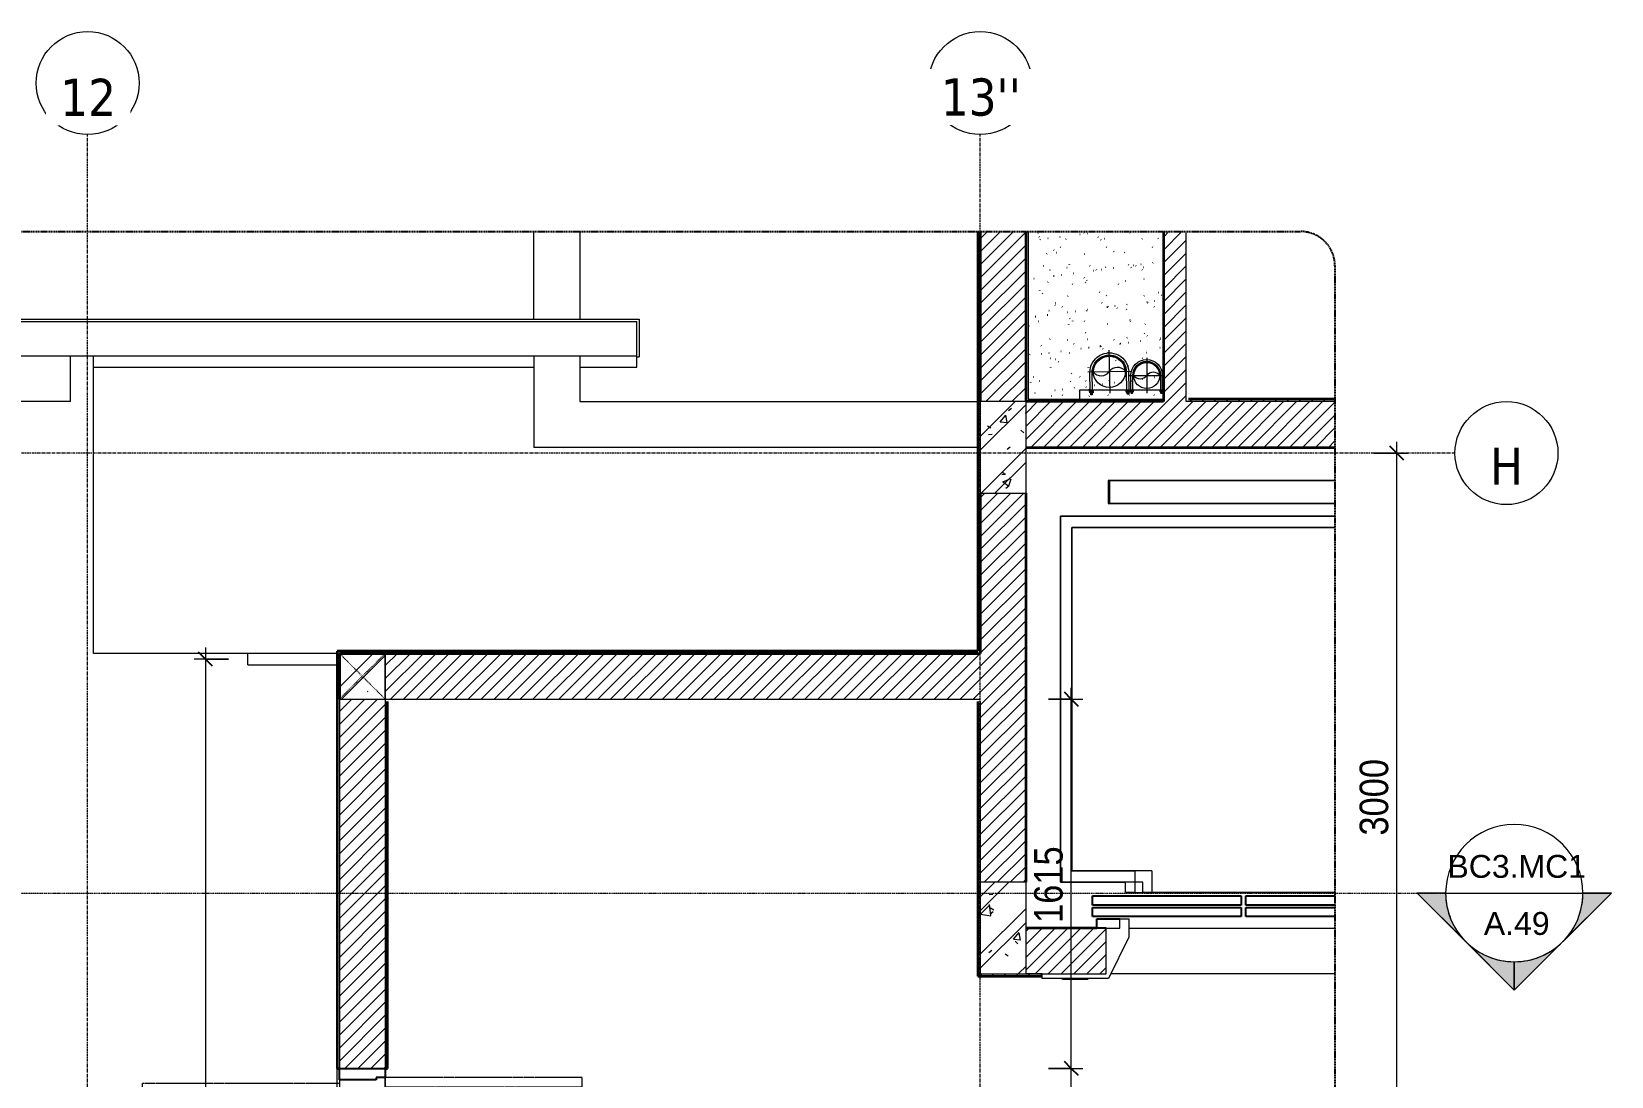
# Model space of a CAD drawing. Header units: millimetres. Extents: x 46644 to 147176, y -1287 to 53383.
# Drawn here: x 106707 to 113609, y 48714 to 53279 of the extents above; entities that cross this region are included whole.
import ezdxf

# ---------------------------------------------------------------- set-up
doc = ezdxf.new("R2010")
doc.units = ezdxf.units.MM
for name, pattern in [('Dash', [6, 3, -3]), ('Dash - Tight', [4.5, 3, -1.5]), ('Dash Dot 3_16_', [7.9375, 4.7625, -1.5875, 0, -1.5875]), ('Grid Line', [22.225, 12.7, -3.175, 3.175, -3.175]), ('Hidden', [7.14375, 4.7625, -2.38125]), ('IMPORT-CENTER _3_', [10.16, 6.35, -1.27, 1.27, -1.27])]:
    doc.linetypes.add(name, pattern=pattern)
for name, color, linetype, lineweight in [('0-3', 130, 'Continuous', 5), ('A-ANNO-DIMS', 211, 'Continuous', 9), ('A-ANNO-DIMS-50', 211, 'Continuous', 9), ('A-CLNG-PATT-1', 13, 'Continuous', 25), ('A-DETL-GENF-1', 92, 'Dash - Tight', 18), ('A-DETL-GENF-2', 92, 'Hidden', 25), ('A-DOOR', 31, 'Continuous', 18), ('A-DOOR-1', 31, 'Continuous', 25), ('A-DOOR-FRAM', 31, 'Continuous', 25), ('A-FLOR', 192, 'Continuous', 18), ('A-FLOR-HRAL', 11, 'Continuous', 18), ('A-WALL', 113, 'Continuous', 18), ('A-WALL-3', 113, 'Continuous', 35), ('A-WALL-PATT-3', 111, 'Continuous', 18), ('G-ANNO-SYMB', 111, 'Continuous', 9), ('G-ANNO-SYMB-1', 111, 'Dash Dot 3_16_', 18), ('G-IMPT', 8, 'Continuous', 18), ('G-IMPT-2', 8, 'IMPORT-CENTER _3_', 18), ('I-WALL-3', 2, 'Continuous', 35), ('M-EQPM', 50, 'Continuous', 18), ('S-COLS', 52, 'Continuous', 18), ('S-COLS-1', 9, 'Continuous', 18), ('S-COLS-2', 52, 'Dash', 18), ('S-COLS-3', 52, 'Continuous', 35), ('S-COLS-HDLN', 52, 'Dash', 18), ('S-GRID-1', 1, 'Grid Line', 9), ('S-GRID-IDEN', 1, 'Continuous', 9)]:
    doc.layers.add(name, color=color, linetype=linetype, lineweight=lineweight)
doc.styles.add('Arial_4', font='arial.ttf', dxfattribs={"height": 100})
doc.styles.add('Tahoma_B', font='tahomabd.ttf', dxfattribs={"height": 162.5})
doc.styles.add('UTM Avo', font='', dxfattribs={"width": 0.9, "height": 125})
doc.styles.get('UTM Avo').set_extended_font_data('UTM Avo')
doc.dimstyles.new('1_Dim_chi_tiet_2_5', dxfattribs={"dimscale": 304.8, "dimtxt": 124.912619, "dimasz": 0.19685, "dimexe": 0.164042, "dimexo": 0.0625, "dimgap": 0.016404, "dimtad": 1, "dimdec": 0, "dimrnd": 5, "dimzin": 0, "dimdsep": 46, "dimtxsty": 'UTM Avo', "dimblk1": 'OBLIQUE', "dimblk2": 'OBLIQUE', "dimsah": 1, "dimcen": 0.09, "dimdle": 0.164042, "dimazin": 0, "dimtfac": 1, "dimtdec": 4, "dimtix": 1, "dimtmove": 0, "dimatfit": 3, "dimfxl": 0.328084, "dimfxlon": 1, "dimtvp": 1, "dimtolj": 1, "dimtzin": 0, "dimarcsym": 2})
pattern_1 = [(45, (0, 0), (-125.72359, 125.72359), []), (45, (0, 190.5), (-125.72359, 125.72359), [])]
pattern_2 = [(50, (0, 0), (364.3679, -31.8783), [38.1, -419.1]), (355, (0, 0), (-70.4859, 382.1133), [30.48, -335.28]), (100.451, (30.36, -2.66), (293.885, 350.2334), [32.38, -356.18]), (46.184, (0, 101.6), (542.1585, -84.0858), [57.15, -628.65]), (96.636, (45.2, 94.6), (474.805, 494.8554), [48.57, -534.27]), (351.184, (0, 101.6), (474.8102, 494.85), [45.72, -502.92]), (21, (50.8, 76.2), (303.2285, -204.53046), [38.1, -419.1]), (326, (50.8, 76.2), (123.6039, 368.376), [30.48, -335.28]), (71.451, (76.07, 59.16), (426.8341, 163.8427), [32.38, -356.18]), (37.5, (0, 0), (6.17665, 169.11015), [16.764, -314.452, 16.764, -323.596, -336.55]), (37.5, (0, 0), (6.17665, 169.11015), [-671.576, 16.764, -319.786]), (7.5, (0, 0), (133.63888, 200.3615), [16.764, -177.292, 16.764, -306.832, -128.27]), (7.5, (0, 0), (133.63888, 200.3615), [-517.652, 16.764, -111.506]), (327.5, (-113.28, 0), (271.18182, -11.45836), [16.764, -110.236, 16.764, -379.476, -525.78]), (327.5, (-113.28, 0), (271.18182, -11.45836), [-523.24, 16.764, -509.016]), (317.5, (-164.08, 0), (296.2585, 50.85285), [16.764, -148.336, 16.764, -246.38, -373.38]), (317.5, (-164.08, 0), (296.2585, 50.85285), [-428.244, 16.764, -356.616])]
pattern_3 = [(45, (-1201.043, 0), (-28.284271, 28.284271), [])]
pattern_4 = [(45, (-1201.043, 0), (-26.516504, 26.516504), [])]
pattern_5 = [(50, (-1201.04, 0), (364.3679, -31.8783), [38.1, -419.1]), (355, (-1201.04, 0), (-70.4859, 382.1133), [30.48, -335.28]), (100.451, (-1170.68, -2.66), (293.885, 350.2334), [32.38, -356.18]), (46.184, (-1201.04, 101.6), (542.1585, -84.0858), [57.15, -628.65]), (96.636, (-1155.86, 94.6), (474.805, 494.8554), [48.57, -534.27]), (351.184, (-1201.04, 101.6), (474.8102, 494.85), [45.72, -502.92]), (21, (-1150.24, 76.2), (303.2285, -204.53046), [38.1, -419.1]), (326, (-1150.24, 76.2), (123.6039, 368.376), [30.48, -335.28]), (71.451, (-1124.97, 59.16), (426.8341, 163.8427), [32.38, -356.18]), (37.5, (-1201.04, 0), (6.17665, 169.11015), [3.353, -327.863, 3.353, -337.007, -336.55]), (37.5, (-1201.04, 0), (6.17665, 169.11015), [-671.576, 3.353, -333.197]), (7.5, (-1201.04, 0), (133.63888, 200.3615), [3.353, -190.703, 3.353, -320.243, -128.27]), (7.5, (-1201.04, 0), (133.63888, 200.3615), [-517.652, 3.353, -124.917]), (327.5, (-1314.33, 0), (271.18182, -11.45836), [3.353, -123.647, 3.353, -392.887, -525.78]), (327.5, (-1314.33, 0), (271.18182, -11.45836), [-523.24, 3.353, -522.427]), (317.5, (-1365.13, 0), (296.2585, 50.85285), [3.353, -161.747, 3.353, -259.791, -373.38]), (317.5, (-1365.13, 0), (296.2585, 50.85285), [-428.244, 3.353, -370.027]), (45, (-1201.04, 0), (-125.72359, 125.72359), []), (45, (-1201.04, 190.5), (-125.72359, 125.72359), [])]

# ---------------------------------------------------------------- blocks, each defined once
blk = doc.blocks.new('NCV_TKTC_KET CAU_rvt-4-TKCS_SẢNH - BẬC CẤP 3 - MẶT BẰNG')
at = {"layer": 'S-COLS-1'}
h = blk.add_hatch(dxfattribs=at)
h.set_pattern_fill('FP_2', color=256, style=0, pattern_type=2)
h.set_pattern_definition(pattern_1)
h.paths.add_polyline_path([(112252.6, 51261.9), (112252.6, 51661.9), (112052.6, 51661.9), (112052.6, 51261.9)])
h = blk.add_hatch(dxfattribs=at)
h.set_pattern_fill('FP_3', color=256, style=0, pattern_type=2)
h.set_pattern_definition(pattern_2)
h.paths.add_polyline_path([(112252.6, 51261.9), (112252.6, 51661.9), (112052.6, 51661.9), (112052.6, 51261.9)])
h = blk.add_hatch(dxfattribs=at)
h.set_pattern_fill('FP_2', color=256, style=0, pattern_type=2)
h.set_pattern_definition(pattern_1)
h.paths.add_polyline_path([(112252.6, 49161.9), (112252.6, 49561.9), (112052.6, 49561.9), (112052.6, 49161.9)])
h = blk.add_hatch(dxfattribs=at)
h.set_pattern_fill('FP_3', color=256, style=0, pattern_type=2)
h.set_pattern_definition(pattern_2)
h.paths.add_polyline_path([(112252.6, 49161.9), (112252.6, 49561.9), (112052.6, 49561.9), (112052.6, 49161.9)])
at = {"layer": 'S-COLS'}
for p, q in [((112252.6, 51661.9), (112052.6, 51661.9)), ((112052.6, 51661.9), (112052.6, 51261.9)), ((112252.6, 51261.9), (112252.6, 51661.9)), ((112052.6, 51261.9), (112252.6, 51261.9)), ((112252.6, 49561.9), (112052.6, 49561.9)), ((112052.6, 49561.9), (112052.6, 49161.9)), ((112252.6, 49161.9), (112252.6, 49561.9)), ((112052.6, 49161.9), (112252.6, 49161.9))]:
    blk.add_line(p, q, dxfattribs=at)
blk = doc.blocks.new('Thang may HIEN - Dài x Rộng - 2000x2000-2402764-TKCS_SẢNH - BẬC CẤP 3 - MẶT BẰNG')
at = {"layer": 'A-DOOR'}
for p, q in [((475, -255), (-400, -255)), ((475, -255), (515, -255)), ((475, -350), (475, -255)), ((515, -255), (515, -300)), ((800, -300), (515, -300)), ((800, -1900), (800, -300)), ((750, -350), (475, -350)), ((750, -1850), (750, -350)), ((-400, -1850), (750, -1850)), ((-400, -1900), (800, -1900)), ((590.8, -1955.4), (-400, -1955.4)), ((590.8, -2055.4), (590.8, -1955.4)), ((-400, -2055.4), (590.8, -2055.4))]:
    blk.add_line(p, q, dxfattribs=at)
blk = doc.blocks.new('FD_07 - DIG_01-1800x2200-CỬA ĐI 2 CÁNH 2-2150809-TKCS_SẢNH - BẬC CẤP 3 - MẶT BẰNG')
at = {"layer": 'A-DETL-GENF-1'}
for p, q in [((-835, 960), (-835, 100)), ((-795, 960), (-835, 960)), ((-795, 100), (-795, 960)), ((795, 100), (795, 960)), ((795, 960), (835, 960)), ((835, 960), (835, 100)), ((-835, 100), (-795, 100)), ((835, 100), (795, 100)), ((-860, -960), (-860, -100)), ((-860, -100), (-820, -100)), ((-820, -100), (-820, -960)), ((860, -100), (820, -100)), ((820, -100), (820, -960)), ((860, -960), (860, -100)), ((-820, -960), (-860, -960)), ((820, -960), (860, -960))]:
    blk.add_line(p, q, dxfattribs=at)
for centre, start, end in [((-835, 100), 0, 87.33412), ((835, 100), 92.66588, 180), ((-860, -100), 272.66588, 360), ((860, -100), 180, 267.33412)]:
    blk.add_arc(centre, 860, start, end, dxfattribs=at)
at = {"layer": 'A-DOOR'}
for p, q in [((850, 100), (-850, 100)), ((-860, -100), (860, -100))]:
    blk.add_line(p, q, dxfattribs=at)
at = {"layer": 'A-DOOR-FRAM'}
for p, q in [((-900, 100), (-850, 100)), ((-900, -100), (-900, 100)), ((-850, 100), (-850, -60)), ((850, 100), (900, 100)), ((850, -60), (850, 100)), ((900, 100), (900, -100)), ((-850, -60), (-860, -60)), ((-860, -60), (-860, -100)), ((860, -60), (850, -60)), ((860, -100), (860, -60)), ((-860, -100), (-900, -100)), ((900, -100), (860, -100))]:
    blk.add_line(p, q, dxfattribs=at)
blk = doc.blocks.new('Railing - Railing-1839545-TKCS_SẢNH - BẬC CẤP 3 - MẶT BẰNG')
at = {"layer": 'A-FLOR-HRAL'}
for p, q in [((108852.6, 50511.9), (108852.6, 50561.9)), ((109242.6, 50561.9), (108852.6, 50561.9)), ((108852.6, 50511.9), (109242.6, 50511.9))]:
    blk.add_line(p, q, dxfattribs=at)
blk = doc.blocks.new('TKTC_XREF_251221_MB TANG 1 - TKTC_XREF_260130_MB TANG 1_dwg_$cc-V62-TKCS_SẢNH - BẬC CẤP 3 - MẶT BẰNG')
at = {"layer": 'G-IMPT'}
blk.add_circle((0, 0), 0.5, dxfattribs=at)
for centre, radius, start, end in [((0, 0), 0.5, 90, 270), ((0.188, 0.25), 0.313, 126.8699, 233.1301), ((-0.188, -0.25), 0.313, 306.8699, 53.1301)]:
    blk.add_arc(centre, radius, start, end, dxfattribs=at)
at = {"layer": 'G-IMPT-2'}
for p, q in [((0, -0.673), (0, 0.638)), ((-0.673, 0), (0.673, 0))]:
    blk.add_line(p, q, dxfattribs=at)
blk = doc.blocks.new('TKTC_XREF_251221_MB TANG 1 - TKTC_XREF_260130_MB TANG 1_dwg_CUM U_DN100-V63-TKCS_SẢNH - BẬC CẤP 3 - MẶT BẰNG')
at = {"layer": 'G-IMPT'}
blk.add_hatch(color=256, dxfattribs=at).paths.add_polyline_path([(0, 61), (15.8, 58.9), (30.5, 52.8), (43.1, 43.1), (52.8, 30.5), (58.9, 15.8), (61, 0), (58.9, -15.8), (52.8, -30.5), (43.1, -43.1), (30.5, -52.8), (15.8, -58.9), (0, -61), (0, -57), (14.8, -55.1), (28.5, -49.4), (40.3, -40.3), (49.4, -28.5), (55.1, -14.8), (57, 0), (55.1, 14.8), (49.4, 28.5), (40.3, 40.3), (28.5, 49.4), (14.8, 55.1), (0, 57)])
for p, q in [((-72.7, 69.3), (-72.7, 60.7)), ((-79.1, 66.6), (-79.1, 63.4)), ((-76.6, 66.6), (-76.6, 63.4)), ((-74.6, 66.6), (-74.6, 63.4)), ((-66.9, 67.9), (-71.7, 67.9)), ((-66.9, 62.1), (-71.7, 62.1)), ((-65, 69), (0, 69)), ((-79.1, -63.4), (-79.1, -66.6)), ((-76.6, -63.4), (-76.6, -66.6)), ((-74.6, -63.4), (-74.6, -66.6)), ((-72.7, -60.7), (-72.7, -69.3)), ((-66.9, -62.1), (-71.7, -62.1)), ((-66.9, -67.9), (-71.7, -67.9)), ((-65, -69), (0, -69))]:
    blk.add_line(p, q, dxfattribs=at)
at = {"layer": 'G-IMPT', "flags": 128}
for points in [[(-71.7, 59.2), (-66.9, 59.2), (-66.9, 70.8), (-71.7, 70.8)], [(-66.9, 70.8), (-66.9, 72.7), (-65, 72.7)], [(-65, 72.7), (-65, 57.3), (-66.9, 57.3), (-66.9, 59.2)], [(-72.7, 67.6), (-78.1, 67.6), (-78.1, 62.4), (-72.7, 62.4)], [(-65, 61), (0, 61), (0, 57)], [(-72.7, -62.4), (-78.1, -62.4), (-78.1, -67.6), (-72.7, -67.6)], [(-71.7, -70.8), (-66.9, -70.8), (-66.9, -59.2), (-71.7, -59.2)], [(-66.9, -59.2), (-66.9, -57.3), (-65, -57.3), (-65, -72.7), (-66.9, -72.7), (-66.9, -70.8)], [(-65, -61), (0, -61), (0, -57)]]:
    blk.add_lwpolyline(points, dxfattribs=at)
at = {"layer": 'G-IMPT'}
for centre, radius, start, end in [((-71.1, 69.3), 1.56, 112.61986, 247.38014), ((-78.1, 66.6), 0.96, 90, 180), ((-78.1, 63.4), 0.96, 180, 270), ((-67.9, 65), 4.8, 143.1301, 216.8699), ((-71.1, 60.7), 1.56, 112.61986, 247.38014), ((0, 0), 69, 270, 90), ((0, 0), 61, 270, 90), ((0, 0), 57, 270, 90), ((-78.1, -63.4), 0.96, 90, 180), ((-78.1, -66.6), 0.96, 180, 270), ((-71.1, -60.7), 1.56, 112.61986, 247.38014), ((-67.9, -65), 4.8, 143.1301, 216.8699), ((-71.1, -69.3), 1.56, 112.61986, 247.38014)]:
    blk.add_arc(centre, radius, start, end, dxfattribs=at)
blk = doc.blocks.new('TKTC_XREF_251221_MB TANG 1 - TKTC_XREF_260130_MB TANG 1_dwg_CUM U_DN100-V64-TKCS_SẢNH - BẬC CẤP 3 - MẶT BẰNG')
at = {"layer": 'G-IMPT'}
blk.add_hatch(color=256, dxfattribs=at).paths.add_polyline_path([(0, -61), (0, -57), (14.8, -55.1), (28.5, -49.4), (40.3, -40.3), (49.4, -28.5), (55.1, -14.8), (57, 0), (55.1, 14.8), (49.4, 28.5), (40.3, 40.3), (28.5, 49.4), (14.8, 55.1), (0, 57), (0, 61), (15.8, 58.9), (30.5, 52.8), (43.1, 43.1), (52.8, 30.5), (58.9, 15.8), (61, 0), (58.9, -15.8), (52.8, -30.5), (43.1, -43.1), (30.5, -52.8), (15.8, -58.9)])
for p, q in [((-79.1, 66.6), (-79.1, 63.4)), ((-76.6, 66.6), (-76.6, 63.4)), ((-74.6, 66.6), (-74.6, 63.4)), ((-72.7, 69.3), (-72.7, 60.7)), ((-66.9, 67.9), (-71.7, 67.9)), ((-66.9, 62.1), (-71.7, 62.1)), ((-65, 69), (0, 69)), ((-79.1, -63.4), (-79.1, -66.6)), ((-76.6, -63.4), (-76.6, -66.6)), ((-74.6, -63.4), (-74.6, -66.6)), ((-72.7, -60.7), (-72.7, -69.3)), ((-66.9, -62.1), (-71.7, -62.1)), ((-66.9, -67.9), (-71.7, -67.9)), ((-65, -69), (0, -69))]:
    blk.add_line(p, q, dxfattribs=at)
at = {"layer": 'G-IMPT', "flags": 128}
for points in [[(-72.7, 67.6), (-78.1, 67.6), (-78.1, 62.4), (-72.7, 62.4)], [(-71.7, 59.2), (-66.9, 59.2), (-66.9, 70.8), (-71.7, 70.8)], [(-66.9, 70.8), (-66.9, 72.7), (-65, 72.7), (-65, 57.3), (-66.9, 57.3), (-66.9, 59.2)], [(-65, 61), (0, 61), (0, 57)], [(-72.7, -62.4), (-78.1, -62.4), (-78.1, -67.6), (-72.7, -67.6)], [(-71.7, -70.8), (-66.9, -70.8), (-66.9, -59.2), (-71.7, -59.2)], [(-66.9, -59.2), (-66.9, -57.3), (-65, -57.3), (-65, -72.7), (-66.9, -72.7), (-66.9, -70.8)], [(-65, -61), (0, -61), (0, -57)]]:
    blk.add_lwpolyline(points, dxfattribs=at)
at = {"layer": 'G-IMPT'}
for centre, radius, start, end in [((-78.1, 66.6), 0.96, 90, 180), ((-78.1, 63.4), 0.96, 180, 270), ((-71.1, 69.3), 1.56, 112.6199, 247.3801), ((-67.9, 65), 4.8, 143.1301, 216.8699), ((-71.1, 60.7), 1.56, 112.6199, 247.3801), ((0, 0), 69, 270, 90), ((0, 0), 61, 270, 90), ((0, 0), 57, 270, 90), ((-78.1, -63.4), 0.96, 90, 180), ((-78.1, -66.6), 0.96, 180, 270), ((-71.1, -60.7), 1.56, 112.6199, 247.3801), ((-67.9, -65), 4.8, 143.1301, 216.8699), ((-71.1, -69.3), 1.56, 112.6199, 247.3801)]:
    blk.add_arc(centre, radius, start, end, dxfattribs=at)
blk = doc.blocks.new('TKTC_XREF_251221_MB TANG 1 - TKTC_XREF_260130_MB TANG 1_dwg_$cc-4202118-TKCS_SẢNH - BẬC CẤP 3 - MẶT BẰNG')
at = {"layer": 'G-IMPT'}
blk.add_circle((0, 0), 0.5, dxfattribs=at)
for centre, radius, start, end in [((0, 0), 0.5, 90, 270), ((0.188, 0.25), 0.313, 126.8699, 233.1301), ((-0.188, -0.25), 0.313, 306.8699, 53.1301)]:
    blk.add_arc(centre, radius, start, end, dxfattribs=at)
at = {"layer": 'G-IMPT-2'}
for p, q in [((0, -0.673), (0, 0.673)), ((-0.673, 0), (0.673, 0))]:
    blk.add_line(p, q, dxfattribs=at)
blk = doc.blocks.new('TKTC_XREF_251221_MB TANG 1 - TKTC_XREF_260130_MB TANG 1_dwg-4202109-TKCS_SẢNH - BẬC CẤP 3 - MẶT BẰNG')
at = {"layer": 'G-IMPT'}
for p, q in [((-90299, -349634.7), (-90664.7, -349634.7)), ((-90664.7, -349635), (-90664.7, -349684.7))]:
    blk.add_line(p, q, dxfattribs=at)
at = {"layer": 'G-IMPT', "flags": 128}
blk.add_lwpolyline([(-90299, -349634.7), (-90664.7, -349634.7), (-90664.7, -349684.7)], dxfattribs=at)
for name, p, xscale, yscale, zscale, rotation in [('TKTC_XREF_251221_MB TANG 1 - TKTC_XREF_260130_MB TANG 1_dwg_$cc-4202118-TKCS_SẢNH - BẬC CẤP 3 - MẶT BẰNG', (-90535.1, -349553.4), 140.0000000000797, 140.0000000000797, 140.0000000000797, 271.0087957877644), ('TKTC_XREF_251221_MB TANG 1 - TKTC_XREF_260130_MB TANG 1_dwg_$cc-V62-TKCS_SẢNH - BẬC CẤP 3 - MẶT BẰNG', (-90371.7, -349570.6), 114.0000000000649, 114.0000000000649, 114.0000000000649, 269.9277821117898)]:
    blk.add_blockref(name, p, dxfattribs=dict(xscale=xscale, yscale=yscale, zscale=zscale, rotation=rotation))
at = {"extrusion": (0, 0, -1), "xscale": 1.228070175438593, "yscale": 1.228070175438593, "zscale": -1.228070175438593, "rotation": 88.99120421064113}
blk.add_blockref('TKTC_XREF_251221_MB TANG 1 - TKTC_XREF_260130_MB TANG 1_dwg_CUM U_DN100-V64-TKCS_SẢNH - BẬC CẤP 3 - MẶT BẰNG', (90535, -349556.3), dxfattribs=at)
at = {"extrusion": (0, 0, -1), "zscale": -1, "rotation": 90.072217886616}
blk.add_blockref('TKTC_XREF_251221_MB TANG 1 - TKTC_XREF_260130_MB TANG 1_dwg_CUM U_DN100-V63-TKCS_SẢNH - BẬC CẤP 3 - MẶT BẰNG', (90371.6, -349569.7), dxfattribs=at)
blk = doc.blocks.new('TKTC_XREF_251221_MB TANG 1 - TKTC_XREF_251221_MB TANG 1-2038492-TKCS_SẢNH - BẬC CẤP 3 - MẶT BẰNG')
blk.add_blockref('TKTC_XREF_251221_MB TANG 1 - TKTC_XREF_260130_MB TANG 1_dwg-4202109-TKCS_SẢNH - BẬC CẤP 3 - MẶT BẰNG', (169499.1, 384109.7))
blk = doc.blocks.new('Thang may HIEN - Dài x Rộng - 2000x2000-2402870-TKCS_SẢNH - BẬC CẤP 3 - MẶT BẰNG')
at = {"layer": 'A-DOOR'}
for p, q in [((-584.2, 1955.4), (-584.2, 2055.4)), ((-584.2, 2055.4), (400, 2055.4)), ((400, 1955.4), (-584.2, 1955.4)), ((-800, 300), (-800, 1900)), ((-800, 1900), (400, 1900)), ((-750, 350), (-750, 1850)), ((-750, 1850), (400, 1850)), ((-400, 350), (-750, 350)), ((-400, 350), (-400, 255)), ((-440, 300), (-800, 300)), ((-440, 255), (-440, 300)), ((-660, 200.4), (-660, 240.4)), ((-660, 240.4), (-10, 240.4)), ((-400, 255), (-440, 255)), ((400, 255), (-400, 255)), ((-10, 240.4), (-10, 200.4)), ((10, 200.4), (10, 240.4)), ((10, 240.4), (400, 240.4)), ((-10, 200.4), (-660, 200.4)), ((-10, 190.4), (-660, 190.4)), ((-660, 190.4), (-660, 150.4)), ((-660, 150.4), (-10, 150.4)), ((-540, 140), (-500, 140)), ((-540, 100), (-540, 140)), ((-500, 140), (-500, 60)), ((-10, 150.4), (-10, 190.4)), ((400, 200.4), (10, 200.4)), ((10, 150.4), (10, 190.4)), ((10, 190.4), (400, 190.4)), ((400, 150.4), (10, 150.4)), ((-600, 100), (-540, 100)), ((-600, -100), (-600, 100)), ((-500, 60), (-590, -120)), ((-880, -120), (-880, -100)), ((-880, -100), (-600, -100)), ((-590, -120), (-880, -120))]:
    blk.add_line(p, q, dxfattribs=at)
at = {"layer": 'A-DOOR-1'}
for p, q in [((-660, 240.4), (-10, 240.4)), ((-660, 200.4), (-660, 240.4)), ((-10, 240.4), (-10, 200.4)), ((10, 240.4), (400, 240.4)), ((10, 200.4), (10, 240.4)), ((-10, 200.4), (-660, 200.4)), ((-660, 190.4), (-10, 190.4)), ((-660, 150.4), (-660, 190.4)), ((-10, 150.4), (-660, 150.4)), ((-640, 140), (-540, 140)), ((-640, 100), (-640, 140)), ((-10, 190.4), (-10, 150.4)), ((400, 200.4), (10, 200.4)), ((10, 190.4), (400, 190.4)), ((10, 150.4), (10, 190.4)), ((400, 150.4), (10, 150.4)), ((-600, 100), (-640, 100)), ((-790, -124), (-790, -120)), ((-680, -124), (-790, -124)), ((-680, -120), (-680, -124))]:
    blk.add_line(p, q, dxfattribs=at)
blk = doc.blocks.new('G1_SOF - BO TRU - 200x200-3050151-TKCS_SẢNH - BẬC CẤP 3 - MẶT BẰNG')
at = {"layer": 'S-COLS-HDLN'}
for p, q in [((-100, 100), (100, -100)), ((100, 100), (-100, -100))]:
    blk.add_line(p, q, dxfattribs=at)
blk = doc.blocks.new('BORDER VIEW - BORDER VIEW-2196717-TKCS_SẢNH - BẬC CẤP 3 - MẶT BẰNG')
at = {"layer": 'A-DETL-GENF-2'}
for p, q in [((150, 8658.1), (14655, 8658.1)), ((14805, 8508.1), (14805, 150))]:
    blk.add_line(p, q, dxfattribs=at)
blk.add_arc((14655, 8508.1), 150, 0, 90, dxfattribs=at)
blk = doc.blocks.new('Grid - M_Grid Head - Circle-353313-TKCS_SẢNH - BẬC CẤP 3 - MẶT BẰNG')
at = {"layer": 'S-GRID-IDEN'}
blk.add_circle((0, 0), 4.5, dxfattribs=at)
blk = doc.blocks.new('Section - M_Section Head - Filled-352373-TKCS_SẢNH - BẬC CẤP 3 - MẶT BẰNG')
at = {"layer": 'G-ANNO-SYMB'}
h = blk.add_hatch(color=256, dxfattribs=at)
edge = h.paths.add_edge_path()
edge.add_line((-6, 8.49), (-6, 6))
edge.add_arc((-6, 0), 6, 90, 135)
edge.add_line((-10.24, 4.24), (-6, 8.49))
h = blk.add_hatch(color=256, dxfattribs=at)
edge = h.paths.add_edge_path()
edge.add_line((-6, 8.49), (-1.76, 4.24))
edge.add_arc((-6, 0), 6, 45, 90)
edge.add_line((-6, 6), (-6, 8.49))
h = blk.add_hatch(color=256, dxfattribs=at)
edge = h.paths.add_edge_path()
edge.add_line((-14.49, 0), (-10.24, 4.24))
edge.add_arc((-6, 0), 6, 135, 180)
edge.add_line((-12, 0), (-14.49, 0))
h = blk.add_hatch(color=256, dxfattribs=at)
edge = h.paths.add_edge_path()
edge.add_line((2.49, 0), (0, 0))
edge.add_arc((-6, 0), 6, 360, 405)
edge.add_line((-1.76, 4.24), (2.49, 0))
for p, q in [((-6, 8.49), (-14.49, 0)), ((-6, 8.49), (-10.24, 4.24)), ((-6, 8.49), (2.49, 0)), ((-6, 6), (-6, 8.49)), ((-6, 8.49), (-6, 6)), ((-1.76, 4.24), (-6, 8.49)), ((-10.24, 4.24), (-14.49, 0)), ((2.49, 0), (-1.76, 4.24)), ((-14.49, 0), (-12, 0)), ((0, 0), (2.49, 0)), ((-12, 0), (-14.49, 0)), ((0, 0), (2.49, 0))]:
    blk.add_line(p, q, dxfattribs=at)
for start, end in [(360, 180), (90, 135), (45, 90), (135, 180), (360, 45), (180, 360)]:
    blk.add_arc((-6, 0), 6, start, end, dxfattribs=at)
blk = doc.blocks.new('DIMBLOCK31-TKCS_SẢNH - BẬC CẤP 3 - MẶT BẰNG')
at = {"layer": 'A-ANNO-DIMS-50'}
for p, q in [((111149.1, 48748.6), (111299.1, 48748.6)), ((111249.1, 48748.6), (111149.1, 48748.6)), ((111249.1, 46948.6), (111249.1, 48748.6)), ((111149.1, 46948.6), (111299.1, 46948.6)), ((111249.1, 46948.6), (111149.1, 46948.6))]:
    blk.add_line(p, q, dxfattribs=at)
at = {"layer": 'A-ANNO-DIMS-50', "lineweight": 25}
for p, q in [((111249.1, 48748.6), (111219.1, 48778.6)), ((111249.1, 48748.6), (111279.1, 48718.6)), ((111249.1, 46948.6), (111219.1, 46978.6)), ((111249.1, 46948.6), (111279.1, 46918.6))]:
    blk.add_line(p, q, dxfattribs=at)
at = {"layer": 'A-ANNO-DIMS-50', "color": 0, "insert": (111086.7, 47677.5), "char_height": 125, "width": 410.824, "attachment_point": 1, "rotation": 90, "line_spacing_factor": 1.110334, "style": 'UTM Avo'}
blk.add_mtext('1800', dxfattribs=at)
blk = doc.blocks.new('_Oblique')
at = {"color": 0, "linetype": 'ByBlock', "lineweight": -2}
blk.add_line((-0.5, -0.5), (0.5, 0.5), dxfattribs=at)
blk = doc.blocks.new('DIMBLOCK32-TKCS_SẢNH - BẬC CẤP 3 - MẶT BẰNG')
at = {"layer": 'A-ANNO-DIMS-50', "lineweight": 25}
for p, q in [((111249.1, 50361.9), (111219.1, 50391.9)), ((111249.1, 50361.9), (111279.1, 50331.9)), ((111249.1, 48748.6), (111219.1, 48778.6)), ((111249.1, 48748.6), (111279.1, 48718.6))]:
    blk.add_line(p, q, dxfattribs=at)
at = {"layer": 'A-ANNO-DIMS-50'}
for p, q in [((111249.1, 48748.6), (111249.1, 50411.9)), ((111149.1, 50361.9), (111299.1, 50361.9)), ((111249.1, 50361.9), (111149.1, 50361.9)), ((111149.1, 48748.6), (111299.1, 48748.6)), ((111249.1, 48748.6), (111149.1, 48748.6))]:
    blk.add_line(p, q, dxfattribs=at)
at = {"layer": 'A-ANNO-DIMS-50', "color": 0, "insert": (111086.7, 49384.1), "char_height": 125, "width": 410.824, "attachment_point": 1, "rotation": 90, "line_spacing_factor": 1.110334, "style": 'UTM Avo'}
blk.add_mtext('1615', dxfattribs=at)
blk = doc.blocks.new('DIMBLOCK35-TKCS_SẢNH - BẬC CẤP 3 - MẶT BẰNG')
at = {"layer": 'A-ANNO-DIMS-50'}
for p, q in [((107566.2, 50536.9), (107416.2, 50536.9)), ((107466.2, 50586.9), (107466.2, 44486.9)), ((107466.2, 50536.9), (107566.2, 50536.9)), ((107566.2, 44536.9), (107416.2, 44536.9)), ((107466.2, 44536.9), (107566.2, 44536.9))]:
    blk.add_line(p, q, dxfattribs=at)
at = {"layer": 'A-ANNO-DIMS-50', "lineweight": 25}
for p, q in [((107466.2, 50536.9), (107436.2, 50566.9)), ((107466.2, 50536.9), (107496.2, 50506.9)), ((107466.2, 44536.9), (107436.2, 44566.9)), ((107466.2, 44536.9), (107496.2, 44506.9))]:
    blk.add_line(p, q, dxfattribs=at)
at = {"layer": 'A-ANNO-DIMS-50', "color": 0, "insert": (107303.8, 47365.8), "char_height": 125, "width": 410.824, "attachment_point": 1, "rotation": 90, "line_spacing_factor": 1.110334, "style": 'UTM Avo'}
blk.add_mtext('6000', dxfattribs=at)
blk = doc.blocks.new('DIMBLOCK41-TKCS_SẢNH - BẬC CẤP 3 - MẶT BẰNG')
at = {"layer": 'A-ANNO-DIMS-50'}
for p, q in [((112571.5, 51436.9), (112721.5, 51436.9)), ((112671.5, 51436.9), (112571.5, 51436.9)), ((112671.5, 48436.9), (112671.5, 51486.9)), ((112571.5, 48436.9), (112721.5, 48436.9)), ((112671.5, 48436.9), (112571.5, 48436.9))]:
    blk.add_line(p, q, dxfattribs=at)
at = {"layer": 'A-ANNO-DIMS-50', "lineweight": 25}
for p, q in [((112671.5, 51436.9), (112641.5, 51466.9)), ((112671.5, 51436.9), (112701.5, 51406.9)), ((112671.5, 48436.9), (112641.5, 48466.9)), ((112671.5, 48436.9), (112701.5, 48406.9))]:
    blk.add_line(p, q, dxfattribs=at)
at = {"layer": 'A-ANNO-DIMS-50', "color": 0, "insert": (112509.1, 49765.8), "char_height": 125, "width": 410.824, "attachment_point": 1, "rotation": 90, "line_spacing_factor": 1.110334, "style": 'UTM Avo'}
blk.add_mtext('3000', dxfattribs=at)

msp = doc.modelspace()

# ---------------------------------------------------------------- hatches: boundary and pattern name
at = {"layer": 'A-CLNG-PATT-1'}
h = msp.add_hatch(dxfattribs=at)
h.set_pattern_fill('FP_32', color=256, style=0, pattern_type=2)
h.set_pattern_definition([(37.5, (-1201.04, 0), (-4.06471, 124.31102), [1.676, -96.388, 1.676, -108.001, -104.838]), (37.5, (-1201.04, 0), (-4.06471, 124.31102), [-207.742, 1.676, -103.162]), (7.5, (-1201.04, 0), (114.1784, 182.07394), [1.676, -51.227, 1.676, -86.711, -33.871]), (7.5, (-1201.04, 0), (114.1784, 182.07394), [-141.29, 1.676, -32.194]), (327.5, (-1280.4, 0), (200.91183, 0.365375), [1.676, -30.582, 1.676, -114.452, -151.613]), (327.5, (-1280.4, 0), (200.91183, 0.365375), [-148.387, 1.676, -149.936]), (317.5, (-1280.4, 0), (193.94316, 56.62441), [1.676, -14.453, 1.676, -74.452, -87.097]), (317.5, (-1280.4, 0), (193.94316, 56.62441), [-92.258, 1.676, -85.42])])
h.paths.add_polyline_path([(111520.1, 51671.9), (111651.5, 51671.9), (111651.5, 52405), (111061.6, 52405), (111061.6, 51671.9), (111518, 51671.9)])
h.paths.add_polyline_path([(111640, 51776.9), (111640, 51776.9), (111640, 51792.7)])
at = {"layer": 'A-WALL-PATT-3'}
h = msp.add_hatch(dxfattribs=at)
h.set_pattern_fill('FP_1', color=256, style=0, pattern_type=2)
h.set_pattern_definition(pattern_3)
h.paths.add_polyline_path([(111051.6, 51661.9), (111051.6, 52405), (110851.6, 52405), (110851.6, 51661.9)])
h = msp.add_hatch(dxfattribs=at)
h.set_pattern_fill('FP_1', color=256, style=0, pattern_type=2)
h.set_pattern_definition(pattern_3)
h.paths.add_polyline_path([(111651.6, 51661.9), (111751.6, 51661.9), (111751.6, 52405), (111651.6, 52405), (111651.6, 51905.9)])
h = msp.add_hatch(dxfattribs=at)
h.set_pattern_fill('FP_1', color=256, style=0, pattern_type=2)
h.set_pattern_definition(pattern_3)
h.paths.add_polyline_path([(112401.5, 51461.9), (112401.5, 51661.9), (111051.6, 51661.9), (111051.6, 51461.9), (111509.1, 51461.9)])
h = msp.add_hatch(dxfattribs=at)
h.set_pattern_fill('FP_4', color=256, style=0, pattern_type=2)
h.set_pattern_definition(pattern_4)
h.paths.add_polyline_path([(111751.6, 51661.9), (112401.5, 51661.9), (112401.5, 51671.9), (111751.6, 51671.9)])
h = msp.add_hatch(dxfattribs=at)
h.set_pattern_fill('FP_1', color=256, style=0, pattern_type=2)
h.set_pattern_definition(pattern_3)
h.paths.add_polyline_path([(110851.6, 49561.9), (111051.6, 49561.9), (111051.6, 51261.9), (110851.6, 51261.9), (110851.6, 50269.5)])
h = msp.add_hatch(dxfattribs=at)
h.set_pattern_fill('FP_1', color=256, style=0, pattern_type=2)
h.set_pattern_definition(pattern_3)
h.paths.add_polyline_path([(108251.6, 50361.9), (110851.6, 50361.9), (110851.6, 50561.9), (108251.6, 50561.9)])
h = msp.add_hatch(dxfattribs=at)
h.set_pattern_fill('FP_1', color=256, style=0, pattern_type=2)
h.set_pattern_definition(pattern_3)
h.paths.add_polyline_path([(108251.6, 46036.9), (108251.6, 46948.6), (108051.6, 46948.6), (108051.6, 46036.9)])
h.paths.add_polyline_path([(108051.6, 48748.6), (108251.6, 48748.6), (108251.6, 50361.9), (108051.6, 50361.9)])
h = msp.add_hatch(dxfattribs=at)
h.set_pattern_fill('FP_4', color=256, style=0, pattern_type=2)
h.set_pattern_definition(pattern_4)
h.paths.add_polyline_path([(108251.6, 46046.9), (108261.6, 46046.9), (108261.6, 46948.6), (108251.6, 46948.6)])
h.paths.add_polyline_path([(108261.6, 48748.6), (108261.6, 50361.9), (108251.6, 50361.9), (108251.6, 48748.6)])
h = msp.add_hatch(dxfattribs=at)
h.set_pattern_fill('FP_4', color=256, style=0, pattern_type=2)
h.set_pattern_definition(pattern_4)
h.paths.add_polyline_path([(110841.6, 49151.9), (110851.6, 49151.9), (110851.6, 50351.9), (110841.6, 50351.9), (110841.6, 49161.9)])
h = msp.add_hatch(dxfattribs=at)
h.set_pattern_fill('FP_1', color=256, style=0, pattern_type=2)
h.set_pattern_definition(pattern_3)
h.paths.add_polyline_path([(111121.5, 49161.9), (111401.5, 49161.9), (111401.5, 49361.9), (111051.6, 49361.9), (111051.6, 49161.9)])
h = msp.add_hatch(dxfattribs=at)
h.set_pattern_fill('FP_4', color=256, style=0, pattern_type=2)
h.set_pattern_definition(pattern_4)
h.paths.add_polyline_path([(111121.5, 49151.9), (111121.5, 49161.9), (110851.6, 49161.9), (110851.6, 49151.9), (111051.6, 49151.9)])
at = {"layer": 'S-COLS-1'}
h = msp.add_hatch(dxfattribs=at)
h.set_pattern_fill('FP_6', color=256, style=0, pattern_type=2)
h.set_pattern_definition(pattern_5)
h.paths.add_polyline_path([(108251.6, 50361.9), (108251.6, 50561.9), (108051.6, 50561.9), (108051.6, 50361.9)])
h = msp.add_hatch(dxfattribs=at)
h.set_pattern_fill('FP_6', color=256, style=0, pattern_type=2)
h.set_pattern_definition(pattern_5)
h.paths.add_polyline_path([(108251.6, 50361.9), (108251.6, 50561.9), (108051.6, 50561.9), (108051.6, 50361.9)])

# ---------------------------------------------------------------- linework, layer by layer
at = {"layer": 'A-FLOR'}
for p, q in [((111651.5, 52405), (111651.5, 51661.9)), ((106976.5, 50561.9), (106976.5, 51861.9)), ((109351.6, 51811.9), (109351.6, 51856.9)), ((106976.5, 51811.9), (108901.5, 51811.9)), ((109101.5, 51811.9), (109351.6, 51811.9)), ((107651.5, 50561.9), (106976.5, 50561.9))]:
    msp.add_line(p, q, dxfattribs=at)
at = {"layer": 'A-WALL'}
for p, q in [((108901.5, 52021.9), (108901.5, 52405)), ((109101.5, 52405), (109101.5, 52021.9)), ((111061.6, 52405), (111061.6, 51671.9)), ((111751.6, 51661.9), (111751.6, 52405)), ((100541.6, 52021.9), (109361.6, 52021.9)), ((100551.6, 52011.9), (109351.6, 52011.9)), ((109351.6, 51856.9), (109351.6, 52011.9)), ((109361.6, 52021.9), (109361.6, 51856.9)), ((100551.6, 51861.9), (109351.6, 51861.9)), ((106876.5, 51661.9), (106876.5, 51861.9)), ((108901.5, 51861.9), (108901.5, 51461.9)), ((109101.5, 51861.9), (109101.5, 51661.9)), ((109351.6, 51856.9), (109361.6, 51856.9)), ((106876.5, 51661.9), (105051.5, 51661.9)), ((109101.5, 51661.9), (110841.6, 51661.9)), ((111061.6, 51671.9), (111651.5, 51671.9)), ((112401.5, 51661.9), (111751.6, 51661.9)), ((110841.6, 51461.9), (108901.5, 51461.9)), ((108251.6, 50561.9), (108251.6, 48748.6)), ((108051.6, 50361.9), (110851.6, 50361.9)), ((108051.6, 50361.9), (108051.6, 48748.6)), ((110851.6, 50351.9), (110851.6, 49561.9)), ((111501.5, 49361.9), (112401.5, 49361.9)), ((111051.6, 49161.9), (111121.5, 49161.9)), ((111121.5, 49161.9), (111051.6, 49161.9)), ((112401.5, 49161.9), (111421.5, 49161.9)), ((108041.6, 46948.6), (108041.6, 48748.6))]:
    msp.add_line(p, q, dxfattribs=at)
at = {"layer": 'A-WALL-3'}
for p, q in [((110841.6, 52405), (110841.6, 50571.9)), ((110851.6, 52405), (110851.6, 51661.9)), ((110851.6, 51661.9), (110851.6, 52405)), ((111051.6, 51661.9), (111051.6, 52405)), ((111651.6, 52405), (111651.6, 51661.9)), ((111651.6, 51661.9), (111051.6, 51661.9)), ((111051.6, 51461.9), (112401.5, 51461.9)), ((110851.6, 51261.9), (110851.6, 50561.9)), ((111051.6, 49561.9), (111051.6, 51261.9)), ((110841.6, 50571.9), (108041.6, 50571.9)), ((108041.6, 50571.9), (108041.6, 48748.6)), ((108051.6, 50561.9), (110851.6, 50561.9)), ((108051.6, 50361.9), (108051.6, 50561.9)), ((111361.5, 49361.9), (111051.6, 49361.9)), ((108041.6, 48748.6), (108051.6, 48748.6))]:
    msp.add_line(p, q, dxfattribs=at)
at = {"layer": 'G-ANNO-SYMB'}
msp.add_line((112885.1, 49514.6), (113485.1, 49514.6), dxfattribs=at)
at = {"layer": 'G-ANNO-SYMB-1'}
msp.add_line((97196.1, 49514.6), (112885.1, 49514.6), dxfattribs=at)
at = {"layer": 'I-WALL-3'}
for p, q in [((112401.5, 51671.9), (111761.6, 51671.9)), ((108261.6, 48748.6), (108261.6, 50351.9)), ((110841.6, 50351.9), (110841.6, 49151.9)), ((110841.6, 49151.9), (111121.5, 49151.9)), ((108251.6, 48748.6), (108261.6, 48748.6))]:
    msp.add_line(p, q, dxfattribs=at)
at = {"layer": 'S-COLS'}
for p, q in [((108251.6, 50361.9), (108251.6, 50561.9)), ((108051.6, 50361.9), (108251.6, 50361.9))]:
    msp.add_line(p, q, dxfattribs=at)
at = {"layer": 'S-COLS-3'}
for p, q in [((108251.6, 50561.9), (108051.6, 50561.9)), ((108051.6, 50561.9), (108051.6, 50361.9))]:
    msp.add_line(p, q, dxfattribs=at)
at = {"layer": 'S-GRID-1'}
for p, q in [((106951.5, 51578.6), (106951.5, 52828.6)), ((110851.6, 51578.6), (110851.6, 52828.6)), ((106951.5, 44466.4), (106951.5, 51578.6)), ((110851.6, 44466.4), (110851.6, 51578.6)), ((111675.8, 51436.9), (98315.6, 51436.9)), ((112925.8, 51436.9), (111675.8, 51436.9))]:
    msp.add_line(p, q, dxfattribs=at)

# ---------------------------------------------------------------- block references
at = {"layer": '0-3'}
msp.add_blockref('NCV_TKTC_KET CAU_rvt-4-TKCS_SẢNH - BẬC CẤP 3 - MẶT BẰNG', (-1201, 0), dxfattribs=at)
at = {"layer": 'A-DETL-GENF-1'}
msp.add_blockref('BORDER VIEW - BORDER VIEW-2196717-TKCS_SẢNH - BẬC CẤP 3 - MẶT BẰNG', (97596.5, 43746.9), dxfattribs=at)
at = {"layer": 'A-DOOR'}
msp.add_blockref('Thang may HIEN - Dài x Rộng - 2000x2000-2402870-TKCS_SẢNH - BẬC CẤP 3 - MẶT BẰNG', (112001.5, 49261.9), dxfattribs=at)
for name, p, rotation in [('Thang may HIEN - Dài x Rộng - 2000x2000-2402764-TKCS_SẢNH - BẬC CẤP 3 - MẶT BẰNG', (112001.5, 49261.9), 180), ('FD_07 - DIG_01-1800x2200-CỬA ĐI 2 CÁNH 2-2150809-TKCS_SẢNH - BẬC CẤP 3 - MẶT BẰNG', (108151.6, 47848.6), 90.00000000000007)]:
    msp.add_blockref(name, p, dxfattribs=dict(at, rotation=rotation))
at = {"layer": 'A-FLOR-HRAL'}
msp.add_blockref('Railing - Railing-1839545-TKCS_SẢNH - BẬC CẤP 3 - MẶT BẰNG', (-1201, 0), dxfattribs=at)
at = {"layer": 'G-ANNO-SYMB', "xscale": 49.99999999999998, "yscale": 49.99999999999998, "zscale": 49.99999999999998, "rotation": 180}
msp.add_blockref('Section - M_Section Head - Filled-352373-TKCS_SẢNH - BẬC CẤP 3 - MẶT BẰNG', (112885.1, 49514.6), dxfattribs=at)
at = {"layer": 'M-EQPM'}
msp.add_blockref('TKTC_XREF_251221_MB TANG 1 - TKTC_XREF_251221_MB TANG 1-2038492-TKCS_SẢNH - BẬC CẤP 3 - MẶT BẰNG', (32451.5, 17236.9), dxfattribs=at)
at = {"layer": 'S-COLS-2'}
msp.add_blockref('G1_SOF - BO TRU - 200x200-3050151-TKCS_SẢNH - BẬC CẤP 3 - MẶT BẰNG', (108151.6, 50461.9), dxfattribs=at)
at = {"layer": 'S-GRID-IDEN', "xscale": 49.99999999999998, "yscale": 49.99999999999998, "zscale": 49.99999999999998}
for p in [(106951.5, 53053.6), (110851.6, 53053.6)]:
    msp.add_blockref('Grid - M_Grid Head - Circle-353313-TKCS_SẢNH - BẬC CẤP 3 - MẶT BẰNG', p, dxfattribs=at)
at = {"layer": 'S-GRID-IDEN', "xscale": 49.99999999999998, "yscale": 49.99999999999998, "zscale": 49.99999999999998, "rotation": 89.99999999999982}
msp.add_blockref('Grid - M_Grid Head - Circle-353313-TKCS_SẢNH - BẬC CẤP 3 - MẶT BẰNG', (113150.8, 51436.9), dxfattribs=at)

# ---------------------------------------------------------------- texts
at = {"layer": 'G-ANNO-SYMB', "char_height": 100, "attachment_point": 5, "line_spacing_factor": 0.936439, "style": 'Arial_4'}
for s, insert, width in [('\\pt635,1270,1905,2540,3175,3810,4445,5080,5715,6350,6985,7620,8255,8890,9525,10160,10795,11430,12065,12700,13335,13970,14605,15240,15875,16510,17145,17780,18415,19050,19685,20320;BC3.MC1', (113195.7, 49630.6), 618.5), ('\\pt635,1270,1905,2540,3175,3810,4445,5080,5715,6350,6985,7620,8255,8890,9525,10160,10795,11430,12065,12700,13335,13970,14605,15240,15875,16510,17145,17780,18415,19050,19685,20320;A.49', (113195.7, 49381.1), 297.5)]:
    msp.add_mtext(s, dxfattribs=dict(at, insert=insert, width=width))

# ---------------------------------------------------------------- dimensions: what is measured, and where the dimension line sits
at = {"layer": 'A-ANNO-DIMS'}
for base, p1, p2, override, picture, middle in [((112671.5, 51436.9), (112571.5, 48436.9), (112571.5, 51436.9), {"dimpost": '<>', "dimfxl": 3000}, 'DIMBLOCK41-TKCS_SẢNH - BẬC CẤP 3 - MẶT BẰNG', (112601.8, 49936.9)), ((107466.2, 44536.9), (107566.2, 50536.9), (107566.2, 44536.9), {"dimpost": '<>', "dimfxl": 6000}, 'DIMBLOCK35-TKCS_SẢNH - BẬC CẤP 3 - MẶT BẰNG', (107396.5, 47536.9)), ((111249.1, 50361.9), (111149.1, 48748.6), (111149.1, 50361.9), {"dimpost": '<>', "dimfxl": 1613.301315}, 'DIMBLOCK32-TKCS_SẢNH - BẬC CẤP 3 - MẶT BẰNG', (111180.5, 49555.3)), ((111249.1, 48748.6), (111149.1, 46948.6), (111149.1, 48748.6), {"dimpost": '<>', "dimfxl": 1800}, 'DIMBLOCK31-TKCS_SẢNH - BẬC CẤP 3 - MẶT BẰNG', (111179.4, 47848.6))]:
    dim = msp.add_linear_dim(base=base, p1=p1, p2=p2, angle=90, dimstyle='1_Dim_chi_tiet_2_5', override=override, dxfattribs=at)
    dim.commit()
    dim.dimension.update_dxf_attribs({"geometry": picture, "text_midpoint": middle})

# ---------------------------------------------------------------- next in the draw order: texts
at = {"layer": 'S-GRID-IDEN', "char_height": 162.5, "attachment_point": 5, "line_spacing_factor": 0.996129, "style": 'Tahoma_B', "bg_fill": 3, "box_fill_scale": 1.25, "bg_fill_color": 256, "bg_fill_true_color": 13158600, "bg_fill_transparency": 0}
for s, insert, width in [('\\pt634.99962,1269.99925,1905.0005,2540.00013,3174.99975,3809.99937,4445.00062,5080.00025,5714.99987,6349.9995,6985.00075,7620.00037,8255,8889.99962,9524.99925,10160.0005,10795.00013,11429.99975,12064.99938,12700.00063,13335.00025,13969.99988,14604.9995,15240.00075,15875.00038,16510,17144.99963,17779.99925,18415.0005,19050.00013,19684.99975,20319.99938;12', (106953.6, 52991.2), 288), ("\\pt634.99962,1269.99925,1905.0005,2540.00013,3174.99975,3809.99937,4445.00062,5080.00025,5714.99987,6349.9995,6985.00075,7620.00037,8255,8889.99962,9524.99925,10160.0005,10795.00013,11429.99975,12064.99938,12700.00063,13335.00025,13969.99988,14604.9995,15240.00075,15875.00038,16510,17144.99963,17779.99925,18415.0005,19050.00013,19684.99975,20319.99938;13''", (110853.7, 52991.2), 407), ('\\pt634.99962,1269.99925,1905.0005,2540.00013,3174.99975,3809.99937,4445.00062,5080.00025,5714.99987,6349.9995,6985.00075,7620.00037,8255,8889.99962,9524.99925,10160.0005,10795.00013,11429.99975,12064.99938,12700.00063,13335.00025,13969.99988,14604.9995,15240.00075,15875.00038,16510,17144.99963,17779.99925,18415.0005,19050.00013,19684.99975,20319.99938;H', (113150.4, 51379.7), 172)]:
    msp.add_mtext(s, dxfattribs=dict(at, insert=insert, width=width))

doc.saveas('drawing.dxf')
